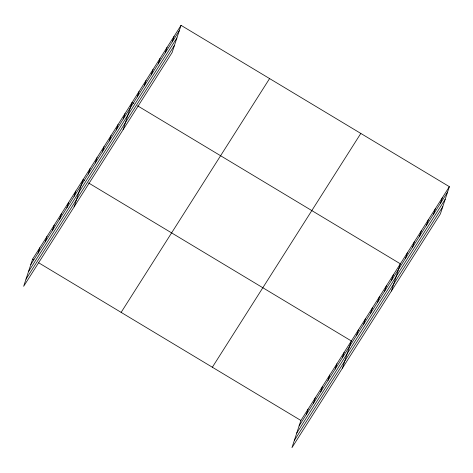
<?xml version="1.0" encoding="UTF-8"?>
<svg xmlns="http://www.w3.org/2000/svg" width="473" height="473" viewBox="0 0 473 473"><rect width="100%" height="100%" fill="white"/><g stroke="black" fill="none" stroke-linecap="round" stroke-linejoin="round"><path stroke-width="0.71" d="M181.047 25.341L32.59 259.139L23.65 286.331L172.107 52.527L181.047 25.341L449.35 186.669L440.41 213.861L291.953 447.659L300.893 420.473L449.35 186.669M38.017 253.209L39.803 247.781M45.225 241.851L47.01 236.429M52.438 230.499L54.224 225.071M59.651 219.141L61.431 213.713M66.859 207.783L68.644 202.361M74.072 196.425L75.851 191.003M74.125 206.837L83.065 179.645L84.295 180.384M88.28 174.052L90.065 168.625M95.28 163.025L97.066 157.604M102.28 152.004L104.06 146.583M109.275 140.984L111.06 135.562M116.275 129.963L118.061 124.535M123.276 118.942L125.055 113.514M123.116 129.685L132.056 102.493L133.9 103.605M137.271 96.894L139.056 91.472M144.271 85.873L146.056 80.451M151.271 74.852L153.051 69.425M158.266 63.831L160.051 58.404M165.266 52.805L167.052 47.383M172.267 41.784L174.046 36.362M306.321 414.543L308.1 409.115M313.528 403.185L315.314 397.758M320.741 391.827L322.527 386.406M327.955 380.469L329.734 375.048M335.162 369.117L336.947 363.69M342.375 357.759L344.155 352.338M342.428 368.171L351.368 340.98L88.599 182.974M356.583 335.381L358.368 329.959M363.583 324.36L365.363 318.938M370.578 313.339L372.363 307.911M377.578 302.318L379.364 296.89M384.579 291.291L386.364 285.869M391.579 280.27L393.359 274.848M391.419 291.013L400.359 263.828L137.59 105.822M405.574 258.228L407.359 252.801M412.574 247.208L414.354 241.78M419.569 236.181L421.354 230.759M426.569 225.16L428.355 219.738M433.57 214.139L435.355 208.717M440.57 203.118L442.35 197.69M30.804 264.567L179.261 30.763M28.445 271.744L176.902 37.946M26.009 279.147L174.472 45.343M121.129 312.381L269.586 78.577M212.353 367.231L360.81 133.433M299.107 425.895L447.564 192.097M296.748 433.079L445.205 199.281M294.312 440.481L442.769 206.677M32.59 259.139L33.82 259.878M38.739 262.834L300.893 420.473"/></g></svg>
